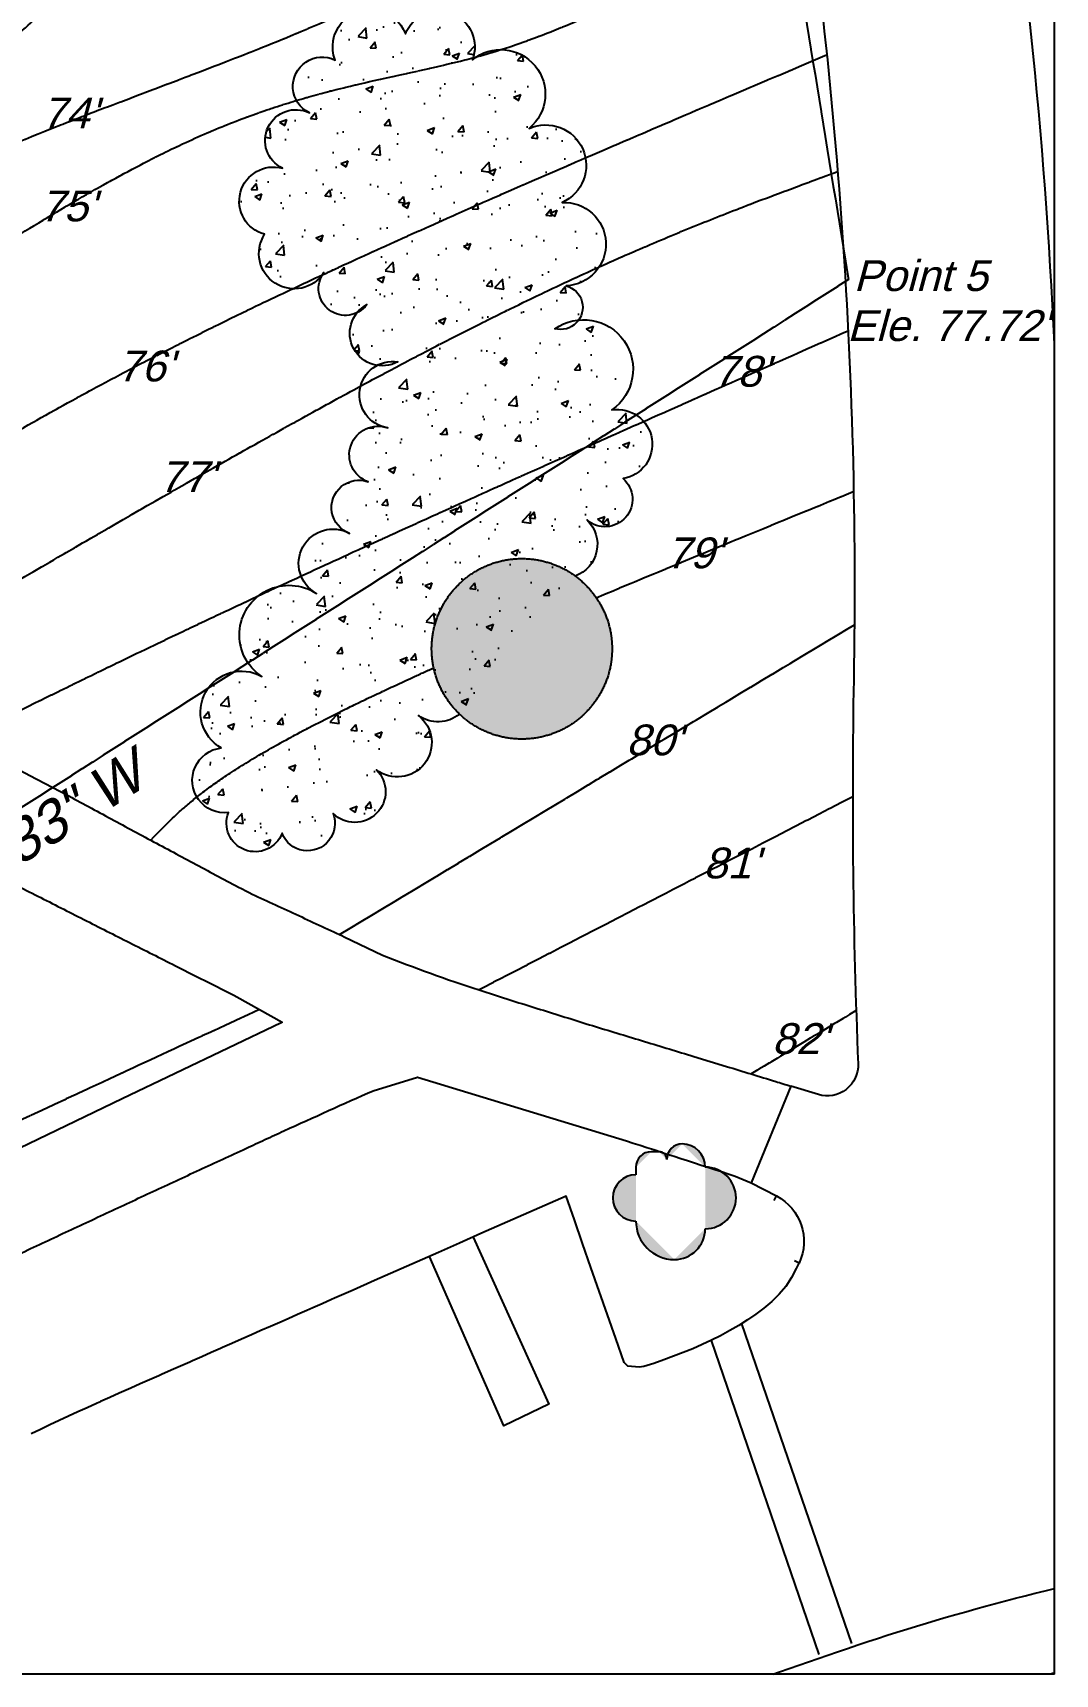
# Model space of a CAD drawing. Header units: inches. Extents: x 390519 to 400596, y 203620 to 211185.
# Drawn here: x 396079 to 397706, y 203620 to 206232 of the extents above; entities that cross this region are included whole.
import ezdxf

# ---------------------------------------------------------------- set-up
doc = ezdxf.new("R2010")
doc.units = ezdxf.units.IN
doc.header["$LTSCALE"] = 0.5
doc.header["$MEASUREMENT"] = 0
doc.linetypes.add('LTP418', pattern=[40, 40, 0])
for name, color, linetype in [('LD-A-BOC', 7, 'Continuous'), ('LD-A-FOC', 7, 'Continuous'), ('LD-A-SW', 7, 'Continuous'), ('LD-A-TREELN', 7, 'Continuous'), ('LD-L-PM', 7, 'Continuous'), ('My LAYER', 7, 'LTP418'), ('Names', 1, 'LTP418'), ('numbers', 7, 'LTP418'), ('TOPO', 80, 'LTP418'), ('Traverse', 4, 'LTP418')]:
    doc.layers.add(name, color=color, linetype=linetype)
doc.styles.add('ARIAL', font='arial.ttf', dxfattribs={"oblique": 15})
pattern_1 = [(49.99999999999999, (-5992902.709236369, -3124609.863930522), (117.2381198322018, -10.25700645216362), [12.2589531675, -134.8484848425]), (355, (-5992902.709236369, -3124609.863930522), (-22.67928134253247, 122.9478418665379), [9.807162534000001, -107.878787874]), (100.45144446, (-5992892.939393193, -3124610.718680965), (94.55883812016134, 112.690834147814), [10.41850704820611, -114.6035775302672]), (46.18420000000001, (-5992902.709236369, -3124577.173388742), (174.4434865483092, -27.0545748208081), [18.38842975125, -202.27272726375]), (96.63563548999998, (-5992888.172284477, -3124579.427942136), (152.7730269261972, 159.2223240864779), [15.62776939875544, -171.9054630594044]), (351.1841639899999, (-5992902.709236369, -3124577.173388742), (152.7730268249456, 159.2223240040061), [14.710743801, -161.8181819744527]), (21, (-5992886.363965479, -3124585.346024187), (97.56607463027603, -65.80914833356255), [12.2589531675, -134.8484848425]), (326.0000000000001, (-5992886.363965479, -3124585.346024187), (39.77055011948517, 118.5277392218651), [9.807162533999996, -107.878787874]), (71.45144474, (-5992878.233459315, -3124590.830119845), (137.3366235549101, 52.71859063083836), [10.41850672130069, -114.6035775302672]), (37.50000000000001, (-5992902.709236369, -3124609.863930522), (1.987561291443229, 54.4124021848885), [0, -106.5711662028, 0, -109.513314963, 0, -108.28741964625]), (7.499999999999999, (-5992902.709236369, -3124609.863930522), (42.99942852398916, 64.46766272905809), [0, -62.43893479979999, 0, -104.1193755693, 0, -41.27180899724999]), (327.5, (-5992939.159190454, -3124609.863930522), (87.25472326397761, -3.686654883876419), [0, -40.86317722499999, 0, -127.493112942, 0, -169.1735537115]), (317.5, (-5992955.504461343, -3124609.863930522), (95.32335917202715, 16.36243053660396), [0, -53.1221303925, 0, -84.66850321019999, 0, -120.1377410415])]

# ---------------------------------------------------------------- blocks, each defined once
blk = doc.blocks.new('MTREE')
for p, q in [((0.25, 0.3125), (0.1875, 0.3125)), ((0.375, 0.125), (0.375, 0.1875))]:
    blk.add_line(p, q)
for centre, radius, start, end in [((0, 0.3125), 0.1875, 0, 180), ((-0.1875, 0), 0.3125, 90, 180), ((0.25, 0.1875), 0.125, 0, 90), ((-0.25, 0), 0.25, 180, 270), ((0.3125, 0.125), 0.0625, 270, 0), ((0.3125, -0.0625), 0.125, 0, 90), ((0.25, -0.0625), 0.1875, 270, 0), ((0, -0.25), 0.25, 180, 0)]:
    blk.add_arc(centre, radius, start, end)

msp = doc.modelspace()

# ---------------------------------------------------------------- hatches: boundary and pattern name
at = {"layer": 'My LAYER'}
h = msp.add_hatch(color=256, dxfattribs=at)
h.dxf.hatch_style = 1
h.set_gradient(color1=(204, 178, 102), one_color=1, tint=1, name='SPHERICAL')
edge = h.paths.add_edge_path()
edge.add_arc((396857.218172878, 205251.8551249672), 143.6061287764437, 0, 360)
at = {"layer": 'TOPO', "true_color": 0x055715}
h = msp.add_hatch(dxfattribs=at)
h.set_pattern_fill('AR-CONC', color=108, scale=16.34527089)
h.set_pattern_definition(pattern_1)
edge = h.paths.add_edge_path()
edge.add_arc((395999.1648717104, 207482.5493869565), 52.46012400392839, 56.3916279224253, 236.3916279224253, ccw=False)
edge.add_arc((396077.1890223036, 207524.0745476531), 49.03462830490692, -2.5314482260350815, 177.4685517739648, ccw=False)
edge.add_arc((396144.1474245046, 207482.1979636324), 43.58818399241914, -65.65028746379733, 114.3497125362027, ccw=False)
edge.add_arc((396146.8934300137, 207372.1370820941), 71.97880562309842, -102.21198287638549, 77.78801712361451, ccw=False)
edge.add_arc((396081.054678869, 207290.9501215836), 51.76029152821884, -167.91472061012462, 12.085279389875325, ccw=False)
edge.add_arc((396007.2230902594, 207341.228174842), 65.37687707205255, 110.80250600451609, 290.80250600451615, ccw=False)
edge.add_arc((395977.0660654674, 207420.6008102838), 19.53167029305017, 110.8085838732649, 290.80858387326487, ccw=False)
edge = h.paths.add_edge_path()
edge.add_arc((395830.9965521578, 204060.2909849053), 49.03581267, 270, 450)
edge = h.paths.add_edge_path()
edge.add_arc((395794.2196926553, 204109.3267975753), 36.7768595025, 0, 90)
edge = h.paths.add_edge_path()
edge.add_arc((395794.2196926553, 204121.5857507428), 24.517906335, 90, 180)
edge = h.paths.add_edge_path()
edge.add_arc((395757.4428331528, 204121.5857507428), 12.2589531675, 0, 90)
edge = h.paths.add_edge_path()
edge.add_line((395757.4428331528, 204133.8447039103), (395745.1838799853, 204133.8447039103))
edge = h.paths.add_edge_path()
edge.add_arc((395745.1838799853, 204109.3267975753), 24.517906335, 90, 180)
edge = h.paths.add_edge_path()
edge.add_line((395720.6659736503, 204109.3267975753), (395720.6659736503, 204097.0678444078))
edge = h.paths.add_edge_path()
edge.add_arc((395720.6659736503, 204060.2909849053), 36.7768595025, 90, 270)
edge = h.paths.add_edge_path()
edge.add_arc((395781.9607394878, 204023.5141254028), 61.29476583749999, 180, 270)
edge = h.paths.add_edge_path()
edge.add_arc((395781.9607394878, 204011.2551722353), 49.03581267, 270, 360)
edge = h.paths.add_edge_path()
edge.add_arc((394856.148251007, 204116.4696809528), 49.03581267, 270, 450)
edge = h.paths.add_edge_path()
edge.add_arc((394819.3713915044, 204165.5054936228), 36.7768595025, 0, 90)
edge = h.paths.add_edge_path()
edge.add_arc((394819.3713915044, 204177.7644467903), 24.517906335, 90, 180)
edge = h.paths.add_edge_path()
edge.add_arc((394782.5945320019, 204177.7644467903), 12.2589531675, 0, 90)
edge = h.paths.add_edge_path()
edge.add_line((394782.5945320019, 204190.0233999578), (394770.3355788345, 204190.0233999578))
edge = h.paths.add_edge_path()
edge.add_arc((394770.3355788345, 204165.5054936228), 24.517906335, 90, 180)
edge = h.paths.add_edge_path()
edge.add_line((394745.8176724995, 204165.5054936228), (394745.8176724995, 204153.2465404554))
edge = h.paths.add_edge_path()
edge.add_arc((394745.8176724995, 204116.4696809528), 36.7768595025, 90, 270)
edge = h.paths.add_edge_path()
edge.add_arc((394807.1124383369, 204079.6928214503), 61.29476583749999, 180, 270)
edge = h.paths.add_edge_path()
edge.add_arc((394807.1124383369, 204067.4338682829), 49.03581267, 270, 360)
edge = h.paths.add_edge_path()
edge.add_arc((397148.9974703729, 204378.1574679017), 49.03581267, 270, 450)
edge = h.paths.add_edge_path()
edge.add_arc((397112.2206108704, 204427.1932805717), 36.7768595025, 0, 90)
edge = h.paths.add_edge_path()
edge.add_arc((397112.2206108704, 204439.4522337392), 24.517906335, 90, 180)
edge = h.paths.add_edge_path()
edge.add_arc((397075.4437513679, 204439.4522337392), 12.2589531675, 0, 90)
edge = h.paths.add_edge_path()
edge.add_line((397075.4437513679, 204451.7111869067), (397063.1847982004, 204451.7111869067))
edge = h.paths.add_edge_path()
edge.add_arc((397063.1847982004, 204427.1932805717), 24.517906335, 90, 180)
edge = h.paths.add_edge_path()
edge.add_line((397038.6668918654, 204427.1932805717), (397038.6668918654, 204414.9343274042))
edge = h.paths.add_edge_path()
edge.add_arc((397038.6668918654, 204378.1574679017), 36.7768595025, 90, 270)
edge = h.paths.add_edge_path()
edge.add_arc((397099.9616577029, 204341.3806083992), 61.29476583749999, 180, 270)
edge = h.paths.add_edge_path()
edge.add_arc((397099.9616577029, 204329.1216552317), 49.03581267, 270, 360)
edge = h.paths.add_edge_path()
edge.add_arc((396123.2826862136, 208589.0588451261), 49.03581267, 270, 450)
edge = h.paths.add_edge_path()
edge.add_arc((396086.5058267111, 208638.0946577961), 36.7768595025, 0, 90)
edge = h.paths.add_edge_path()
edge.add_arc((396086.5058267111, 208650.3536109636), 24.517906335, 90, 180)
edge = h.paths.add_edge_path()
edge.add_arc((396049.7289672086, 208650.3536109636), 12.2589531675, 0, 90)
edge = h.paths.add_edge_path()
edge.add_line((396049.7289672086, 208662.6125641311), (396037.4700140411, 208662.6125641311))
edge = h.paths.add_edge_path()
edge.add_arc((396037.4700140411, 208638.0946577961), 24.517906335, 90, 180)
edge = h.paths.add_edge_path()
edge.add_line((396012.9521077061, 208638.0946577961), (396012.9521077061, 208625.8357046286))
edge = h.paths.add_edge_path()
edge.add_arc((396012.9521077061, 208589.0588451261), 36.7768595025, 90, 270)
edge = h.paths.add_edge_path()
edge.add_arc((396074.2468735436, 208552.2819856236), 61.29476583749999, 180, 270)
edge = h.paths.add_edge_path()
edge.add_arc((396074.2468735436, 208540.0230324561), 49.03581267, 270, 360)
edge = h.paths.add_edge_path()
edge.add_arc((396299.8279570962, 209444.6357045919), 49.03581267, 270, 450)
edge = h.paths.add_edge_path()
edge.add_arc((396263.0510975936, 209493.6715172619), 36.7768595025, 0, 90)
edge = h.paths.add_edge_path()
edge.add_arc((396263.0510975936, 209505.9304704294), 24.517906335, 90, 180)
edge = h.paths.add_edge_path()
edge.add_arc((396226.2742380911, 209505.9304704294), 12.2589531675, 0, 90)
edge = h.paths.add_edge_path()
edge.add_line((396226.2742380911, 209518.1894235969), (396214.0152849237, 209518.1894235969))
edge = h.paths.add_edge_path()
edge.add_arc((396214.0152849237, 209493.6715172619), 24.517906335, 90, 180)
edge = h.paths.add_edge_path()
edge.add_line((396189.4973785887, 209493.6715172619), (396189.4973785887, 209481.4125640944))
edge = h.paths.add_edge_path()
edge.add_arc((396189.4973785887, 209444.6357045919), 36.7768595025, 90, 270)
edge = h.paths.add_edge_path()
edge.add_arc((396250.7921444261, 209407.8588450894), 61.29476583749999, 180, 270)
edge = h.paths.add_edge_path()
edge.add_arc((396250.7921444261, 209395.5998919219), 49.03581267, 270, 360)
h = msp.add_hatch(dxfattribs=at)
h.set_pattern_fill('AR-CONC', color=108, scale=16.34527089)
h.set_pattern_definition(pattern_1)
edge = h.paths.add_edge_path()
edge.add_arc((396723.7915934404, 205189.8145844877), 54.1166815684467, 234.9370937848773, 309.3260606836717, ccw=False)
edge.add_arc((396659.2359460611, 205102.5226652992), 54.48589218700464, -127.89608873385413, 52.10391126614587, ccw=False)
edge.add_arc((396591.2396191587, 205024.7110032274), 49.03460378609454, -134.76366047022782, 45.23633952977218, ccw=False)
edge.add_arc((396516.0840636063, 204974.0978719168), 43.58959985211497, -158.75116315671346, 21.248836843286483, ccw=False)
edge.add_arc((396432.7803905155, 204974.7680280232), 45.74450381053106, 158.9000200569276, 338.9000200569276, ccw=False)
edge.add_arc((396384.4801150351, 205042.6908012063), 51.76121738953927, 96.2362938085937, 276.2362938085937, ccw=False)
edge.add_arc((396411.0084896898, 205151.0762924778), 65.38185586965025, 60.544713186820275, 240.5447131868203, ccw=False)
edge.add_arc((396486.6789212758, 205273.943693758), 79.00375089019647, 56.574595207121774, 236.5745952071218, ccw=False)
edge.add_arc((396556.6530259554, 205387.7312970588), 54.67682093953393, 61.06351421063431, 241.0635142106343, ccw=False)
edge.add_arc((396597.9084896813, 205476.5760169816), 43.58396601910172, 70.14815400622871, 250.1481540062287, ccw=False)
edge.add_arc((396628.2126219114, 205560.5008103666), 45.64445650130393, 70.14398155046331, 250.1439815504633, ccw=False)
edge.add_arc((396651.7743298998, 205655.9817102703), 53.16429451689943, 81.2819626354867, 261.28196263548676, ccw=False)
edge.add_arc((396635.1103262273, 205754.0042997974), 51.75848234295215, 118.53175870582331, 298.5317587058233, ccw=False)
edge.add_arc((396576.3000415652, 205824.9509480952), 42.55497632837653, 143.2291347142099, 323.22913471421, ccw=False)
edge.add_arc((396494.9823188875, 205880.9253282577), 56.22194954373258, 147.1461729254515, 327.1461729254515, ccw=False)
edge.add_arc((396461.9485264183, 205964.0246854625), 54.4810614795549, 74.8963992471289, 254.8963992471289, ccw=False)
edge.add_arc((396497.5975622297, 206060.7151354123), 49.03353108931168, 64.05422310608083, 244.0542231060808, ccw=False)
edge.add_arc((396539.4578009788, 206146.7648140125), 46.65777903298186, 64.06331447449588, 244.06331447449588, ccw=False)
edge.add_arc((396615.822906577, 206209.5715174074), 59.71563581310387, 20.43398132045479, 200.4339813204548, ccw=False)
edge.add_arc((396725.0910424767, 206209.6777616686), 57.2031782729952, -21.26025401212371, 158.7397459878763, ccw=False)
edge.add_arc((396823.6366806724, 206134.4241344915), 70.83611440542686, -50.31292211505411, 129.6870778849459, ccw=False)
edge.add_arc((396895.0900323684, 206020.9797818796), 64.50160818380967, -66.01687213297112, 113.98312786702891, ccw=False)
edge.add_arc((396924.5687284181, 205895.7259710492), 66.4010540938888, -87.18513611407741, 92.81486388592259, ccw=False)
edge.add_arc((396918.7661572522, 205795.300626701), 35.28819633183406, -104.88269556154779, 75.1173044384521, ccw=False)
edge.add_arc((396955.1343849832, 205696.5670178898), 78.9998178622956, -54.89435276570799, 125.10564723429201, ccw=False)
edge.add_arc((397009.3598211603, 205577.2874035703), 55.35339018617506, -80.8589357752428, 99.14106422475732, ccw=False)
edge.add_arc((396989.5330075705, 205489.7584779547), 43.59052151550966, -131.03939671738522, 48.960603282614784, ccw=False)
edge.add_arc((396923.6288753424, 205418.1743640911), 53.74186122138597, -69.91419498314548, 46.07209099851201, ccw=False)

# ---------------------------------------------------------------- linework, layer by layer
at = {"layer": 'LD-A-BOC', "elevation": 1366.25215788243, "flags": 128}
msp.add_lwpolyline([(397256.7197935134, 203620.3783125607), (397267.0920525538, 203624.0520501216), (397282.5056430027, 203629.4786800561), (397297.9355787234, 203634.8726194501), (397313.3655144433, 203640.2338683028), (397328.8281407058, 203645.5624266118), (397344.2580764256, 203650.8582943818), (397359.7207026882, 203656.1541621494), (397375.1996742208, 203661.4009941057), (397392.0843390496, 203667.0401125625), (397407.6123463959, 203672.1888728929), (397423.0586273866, 203677.2395615983), (397438.6193252727, 203682.25755976), (397454.2127137026, 203687.193831569), (397469.7570663188, 203692.0320317531), (397485.3831452895, 203696.8375413944), (397501.0255695321, 203701.5776699525), (397516.6679937728, 203706.2360721566), (397532.3431085572, 203710.829093277), (397548.0509138824, 203715.3730785833), (397563.7587192068, 203719.8189922664), (397579.4992150748, 203724.215870135), (397595.2560562128, 203728.5473669213), (397611.0128973499, 203732.7971373526), (397626.8187743006, 203736.9978719722), (397642.6246512514, 203741.1168802353), (397658.430528203, 203745.1541621457), (397674.2854409656, 203749.1260629711), (397690.156698999, 203753.0325827138), (397704.7145978203, 203756.5667833569)], dxfattribs=at)
at = {"layer": 'LD-A-FOC', "flags": 128}
for points in [[(397501.8847570224, 207941.7811099864), (397495.557885211, 207696.6734094238, -0.1107410751404897), (397347.2696972694, 207107.0591608281, 0.1585447387051345), (397279.6824584138, 206667.3098966428, -0.04501130167470324), (397385.3333730577, 205202.6480238652, 0.0147210901372844), (397392.3520405609, 204591.6454306571)], [(397704.7145978203, 205736.9409135543, 0.02909694948918684), (397602.3091573771, 206720.0276858881, -0.2342694228377725), (397704.7145978203, 207053.1189812422)], [(397392.3520405609, 204591.6454306571, -0.5169538753885158), (397329.0184876509, 204542.7465844434), (397285.047872589, 204556.1919219117), (397222.1322204955, 204402.4286324326), (397262.3890681257, 204381.4268791005)]]:
    msp.add_lwpolyline(points, format="xyb", dxfattribs=at)
at = {"layer": 'LD-A-FOC', "elevation": 1353.12690535776, "flags": 128}
msp.add_lwpolyline([(397298.450934343, 204275.5910896845), (397293.9473326262, 204265.9798737844), (397286.3794722036, 204251.5306543172), (397277.1934299646, 204237.1631612056), (397266.879564032, 204224.7897911416), (397255.0619331785, 204213.5278994991), (397242.508765135, 204202.9851997746), (397229.7267632987, 204193.2107277815), (397216.2419148143, 204184.0083402707), (397202.3157440173, 204175.3943825117), (397188.3078468628, 204166.9602227337), (397173.5644125203, 204158.9837305383), (397158.8700139904, 204151.8408471597), (397144.0938891061, 204144.8287259466), (397129.1543115135, 204138.1925459672), (397113.8224474182, 204131.9649977572), (397098.5232738657, 204126.2114624036), (397083.1096834149, 204120.735796656), (397067.1076632142, 204114.688046426), (397051.4325484307, 204109.7517746184), (397043.7502711136, 204108.6402961966), (397025.8358542174, 204110.6834550579), (397019.7717587166, 204116.4206451406), (397006.5974703794, 204154.2436019802), (396993.4395273132, 204192.0502135493), (396980.2652389761, 204229.8568251175), (396967.0909506381, 204267.6797819571), (396953.9330075728, 204305.4863935257), (396940.7587192347, 204343.2930050939), (396927.5844308976, 204381.1159619335), (396893.7006843425, 204366.1600390687), (396859.8169377875, 204351.2041162048), (396825.9331912333, 204336.2645386113), (396792.0494446782, 204321.3086157474), (396758.1656981232, 204306.3526928825), (396724.2819515672, 204291.4131152891), (396690.398205013, 204276.4571924252), (396656.498113187, 204261.5176148317), (396622.614366632, 204246.5616919678), (396588.7306200769, 204231.6057691029), (396573.9218046507, 204225.0840060171), (396558.835119619, 204218.4314807658), (396554.2911343109, 204216.4373577167), (396539.3352114484, 204209.8502135482), (396524.3792885831, 204203.2630693787), (396515.0134483632, 204199.1440611156), (396500.0575254988, 204192.5569169461), (396485.1016026335, 204185.9697727775), (396471.8619332137, 204180.1508563403), (396456.9060103483, 204173.5637121727), (396441.9500874849, 204166.9765680032), (396426.9778193487, 204160.3894238346), (396410.8286917107, 204153.2792309974), (396395.8727688463, 204146.6757415584), (396380.916845982, 204140.0885973889), (396377.7458634283, 204138.699249363), (396362.789940564, 204132.0957599236), (396347.8340177005, 204125.4922704846), (396332.8780948352, 204118.9051263169), (396328.693705488, 204117.0581107051), (396313.7377826236, 204110.4382759952), (396298.7982050302, 204103.8347865562), (396283.8422821658, 204097.2312971158), (396279.592511734, 204095.3352456931), (396264.6365888687, 204088.7154109818), (396249.6970112771, 204082.0955762719), (396234.7574336836, 204075.475741561), (396231.3739626091, 204073.9719766392), (396216.4507302865, 204067.3357966584), (396201.5111526921, 204060.6996166767), (396186.5715750996, 204054.0470914245), (396185.0351196351, 204053.3605900477), (396180.0171214733, 204051.1212879349), (396165.1429249626, 204044.3706910587), (396150.2687284518, 204037.6037489083), (396135.4108772138, 204030.771425677), (396120.5857165158, 204023.8573760916), (396105.7932463614, 204016.8942906917), (396091.0171214761, 204009.8985147504), (396076.2083060499, 204002.8863935387)], dxfattribs=at)
at = {"layer": 'LD-A-FOC', "elevation": 1878.10431580278, "flags": 128}
msp.add_lwpolyline([(397258.5777623793, 204374.1973619219), (397262.3890681248, 204381.4268791005, -0.4002615987371114), (397298.3120997483, 204274.5216722935), (397290.9084908385, 204277.9826757945)], format="xyb", dxfattribs=at)
at = {"layer": 'LD-A-SW'}
for p, q in [((397285.034002888, 204556.1509042876, 1878.10431580278), (397285.0504621575, 204556.1911300733, 1878.10431580278)), ((397222.1347162239, 204402.4276112518, 1878.10431580278), (397222.1331840912, 204402.4238667823, 1878.10431580278))]:
    msp.add_line(p, q, dxfattribs=at)
at = {"layer": 'LD-A-SW', "flags": 128}
for points, elevation in [([(396000.3825943908, 205088.5065955119, -0.0009429999999999999), (396072.9719424145, 205050.9615082764), (396122.6942564612, 205024.9234917494, -0.002276), (396194.6297936486, 204986.1361639262, 0.0005139999999999999), (396266.581676106, 204947.3324908339, 0.0005139999999999999), (396338.6643207315, 204908.8393778885, 0.003701), (396410.7469653562, 204870.3462649421), (396418.8215291761, 204866.1945661367, 0.009073000000000001), (396492.8982968489, 204831.6406634753, -0.000332), (396566.9587192517, 204797.0867608124), (396570.4239166798, 204795.4685789947, -0.001313), (396602.8856246676, 204780.0549885458, 0.007466), (396635.3309873845, 204764.641398096, 0.017569), (396789.1399864592, 204709.2636203212), (396818.4307118943, 204699.6362557672, 0.002937), (396896.4139993107, 204675.2164210575, 0.001117), (396974.4136319971, 204650.7965863468, 0.001117), (397052.6257532053, 204627.0795982867, -0.000351), (397130.8378744144, 204603.3462649542), (397183.0446696375, 204587.3932805653, -0.000142), (397261.191409762, 204563.4638039828, 6.346391351270888e-05), (397285.0330392914, 204556.1556699378, 6.346391351270888e-05)], 1187.63103759651), ([(396018.6729525169, 204892.9354293128, 0.000228), (396091.5565154161, 204855.9624265586, 0.000228), (396164.4400783144, 204818.9894238058, 0.000228), (396237.3890222963, 204782.1471832194, 0.000238), (396310.35431155, 204745.304942634), (396320.6354869399, 204740.1234917613, -0.000128), (396362.1688202703, 204719.1688544811, -0.006101), (396403.7021536017, 204698.214217199), (396475.65403606, 204657.6616001204), (396474.0031637, 204656.8606818477), (396221.2072041156, 204535.6114623859), (395923.633976602, 204392.8833666039)], 1189.18383833106), ([(396047.7021536184, 204284.4827204328, -0.000309), (396121.6808496667, 204319.2164210738, -0.000309), (396195.7412720686, 204353.7539784638, -0.000309), (396269.8180397423, 204388.3078811252, -0.000309), (396343.9601884997, 204422.6656405362, -0.000307), (396418.1186825261, 204457.0233999463, -0.000125), (396448.2920525894, 204470.9495707448, -0.000726), (396478.4817679236, 204484.8757415432, -0.003155), (396620.6202435838, 204548.7694054521), (396691.1173969321, 204570.2307461309), (397023.7436595429, 204468.7429591743, -0.002606), (397196.5622086627, 204412.8911685431), (397222.1322204946, 204402.4286324335)], 1284.44407707798), ([(397704.7145978203, 203622.0183921717, 0.0002953216126610102), (397698.3665441545, 203620.3783125607, 0.0002953216126610102)], 1455.57906329628)]:
    msp.add_lwpolyline(points, format="xyb", dxfattribs=dict(at, elevation=elevation))
for points in [[(397206.9073884264, 204177.8465126497), (397381.6296166619, 203669.2704267008)], [(397158.4292689776, 204151.2676624805), (397330.0510299038, 203651.7163213743)]]:
    msp.add_lwpolyline(points, dxfattribs=at)
at = {"layer": 'LD-A-TREELN', "elevation": 1276.41854907099, "flags": 128}
msp.add_lwpolyline([(396758.0871087248, 205147.9525150768, -0.3364835889378004), (396692.7028882084, 205145.5189003753, -1), (396625.7690039137, 205059.5264302231, -1), (396556.7102344036, 204989.8955762316, -1), (396475.4578928091, 204958.300167602, -1), (396390.1028882219, 204991.2358884444, -1), (396378.8573418483, 205094.1457139682, -1), (396443.1596375313, 205208.0068709874, -1), (396530.1982050203, 205339.8805165286, -1), (396583.1078468906, 205435.5820775889, -1), (396612.7091324721, 205517.5699563744, -1), (396643.7161113508, 205603.4316643588, -1), (396659.8325484488, 205708.5317561817, -1), (396610.3881040057, 205799.476843413, -1), (396542.2119791247, 205850.4250527774, -1), (396447.7526586503, 205911.4256037381, -1), (396476.1443941863, 206016.6237671869, -1), (396519.0507302731, 206104.8065036377, -1), (396559.8648716845, 206188.7231243872, -1), (396671.7809414696, 206230.4199104276, -1), (396778.4011434838, 206188.9356129095, -1), (396868.872217861, 206079.9126560735, -1), (396921.3078468759, 205962.0469076857, -1), (396927.8296099603, 205829.4050344126, -1), (396909.7027045442, 205761.1962189893, -1), (397000.5660654223, 205631.9378167903, -1), (397018.1535768984, 205522.6369903502, -1), (396960.9124382427, 205456.8799655591, -0.55423082940526), (396942.0852828166, 205367.7011170122, -0.55423082940526)], format="xyb", dxfattribs=at)
at = {"layer": 'LD-L-PM', "elevation": 1342.87842050973, "flags": 128}
msp.add_lwpolyline([(396779.9016433069, 204315.9467063146), (396900.0916852616, 204049.9607737022), (396828.7282325551, 204015.4232163122), (396710.0499725593, 204285.1312721665)], dxfattribs=at)
at = {"layer": 'My LAYER'}
for q in [(397704.7145978203, 210174.6826969101), (390537.4334669933, 203620.3783125607)]:
    msp.add_line((397704.7145978203, 203620.3783125607), q, dxfattribs=at)
msp.add_circle((396857.218172878, 205251.8551249672), 143.6061287764437, dxfattribs=at)
at = {"layer": 'TOPO'}
for points, knots in [([(394691.1848925501, 205801.4720659698, 1190.45876946048), (394721.4680301929, 205852.0157687129, 671.0958124413285), (394773.5931283655, 205939.0145301502, -222.8619220469016), (396064.0330419252, 206026.9211267824, 44.92481260997888), (396332.2760531995, 206684.3600443043, -6.122352748353343), (397121.1534799961, 206827.015179377, -3.246752498332609), (397282.1874716422, 206913.6765147755, -1.787834669489571)], [0, 0, 0, 0, 77.26976578327468, 133.0012158751346, 182.4299533365919, 216.6002675048501, 216.6002675048501, 216.6002675048501, 216.6002675048501]), ([(396266.581676106, 204947.3324908339, 1187.63103759651), (396325.170045631, 205008.5176042155, 667.4918579393088), (396385.8909184625, 205071.9297373546, 128.4206183957025), (396705.3333404828, 205216.3584139571, -10.23283014471821), (396716.8516032081, 205221.5245077447, -14.63875154254709)], [0, 0, 0, 0, 78.61356058810661, 81.47494210894966, 81.47494210894966, 81.47494210894966, 81.47494210894966])]:
    msp.add_open_spline(points, degree=3, knots=knots, dxfattribs=at)
for points in [[(395150.6246513613, 205526.6252364465, 1187.63103759651), (396108.8310194463, 206079.8643925213), (396922.0920942612, 206456.8910514154), (397270.2692769133, 206783.2890333477)], [(395352.3252941445, 205423.1106358995, 1187.63103759651), (396317.2010154249, 206055.2095805844), (396823.6366806719, 206205.2602488967, 1276.41854907099), (397313.0759470221, 206443.5232389118)], [(395590.1353635266, 205300.4282941422, 1187.63103759651), (396421.3584079165, 205791.0213353136), (397342.5633493783, 206197.1104189698)], [(395782.4837881578, 205200.8803328807, 1187.63103759651), (396589.63778261, 205664.0399288181, 1276.41854907099), (397359.8127823053, 206011.142189146)], [(395964.0918608978, 205107.2785883746, 1187.63103759651), (396722.9826959539, 205466.8561478304), (397376.4249468129, 205758.0633150339)], [(396566.9587192517, 204797.0867608124, 1187.63103759651), (397386.4367742799, 205290.2692873124)], [(397383.6606698101, 205016.3149821144), (396789.1399864592, 204709.2636203212, 1187.63103759651)], [(396439.6780948304, 204677.9379086597, 1189.18383833106), (395364.4942019889, 204163.0622358574), (394992.0101426458, 203929.4307461591, 1185.42442602636)], [(397389.2340659751, 204676.2205124805), (397222.1197386924, 204575.4340906921, 1187.63103759651)]]:
    msp.add_spline(points, degree=3, dxfattribs=at)
msp.add_open_spline([(396975.6140377149, 205333.127133749, -50.08703934192083), (397103.3888313007, 205386.7879113196, -46.94914699000824), (397244.3037444549, 205444.5634101867, -23.47457349500413), (397385.2186576091, 205502.3389090532)], degree=3, dxfattribs=at)
at = {"layer": 'Traverse'}
for p, q in [((396954.7263811305, 208427.4807094741), (397377.0329568805, 205839.4377044714)), ((397377.0329568805, 205839.4377044714), (394360.0297420342, 203913.867666482))]:
    msp.add_line(p, q, dxfattribs=at)

# ---------------------------------------------------------------- block references
at = {"layer": 'LD-A-TREELN', "xscale": 196.14325068, "yscale": 196.14325068, "zscale": 196.14325068, "rotation": 90}
msp.add_blockref('MTREE', (397099.9616577029, 204378.1574679017, 1342.09384750701), dxfattribs=at)

# ---------------------------------------------------------------- texts
at = {"layer": 'Names', "char_height": 49.03581267, "attachment_point": 1, "style": 'ARIAL'}
for s, width, insert in [('Point 5', 363.4017865482019, (397385.065333711, 205870.2444513473)), ("Ele. 77.72'", 415.8017053049407, (397374.7243244378, 205790.7194998907))]:
    msp.add_mtext_dynamic_manual_height_columns(s, width=width, gutter_width=0.5, heights=[0], dxfattribs=dict(at, insert=insert))
at = {"layer": 'Names', "insert": (395671.4629322179, 204740.2375415214), "char_height": 65.38108356, "attachment_point": 1, "rotation": 32.20862268371889, "style": 'ARIAL'}
msp.add_mtext_dynamic_manual_height_columns('N 44d 42\' 33" W', width=844.7176223308653, gutter_width=0.5, heights=[0], dxfattribs=at)
at = {"layer": 'numbers', "char_height": 49.03581267, "attachment_point": 1, "style": 'ARIAL'}
for s, width, insert in [("74'", 9.572755074652378, (396092.8326842012, 206128.9489506898, -33.37085479459576)), ("75'", 6.381836716434918, (396089.9308449291, 205981.0457590041)), ("76'", 8.061268685443792, (396213.6752386661, 205726.403926353)), ("78'", 10.9162988626631, (397161.8718396146, 205717.9746047789, -23.26419367940501)), ("77'", 8.397153887781315, (396279.9920180188, 205550.374017471)), ("79'", 5.542120731901377, (397086.6951561458, 205429.0080682659)), ("80'", 7.389495302108116, (397023.0841537379, 205131.3725492018)), ("81'", 5.710063333099242, (397145.937576388, 204935.6146198721, 343.6893306610484)), ("82'", 7.221552700968459, (397255.1838743901, 204656.2282444136))]:
    msp.add_mtext_dynamic_manual_height_columns(s, width=width, gutter_width=0.5, heights=[0], dxfattribs=dict(at, insert=insert))

doc.saveas('drawing.dxf')
